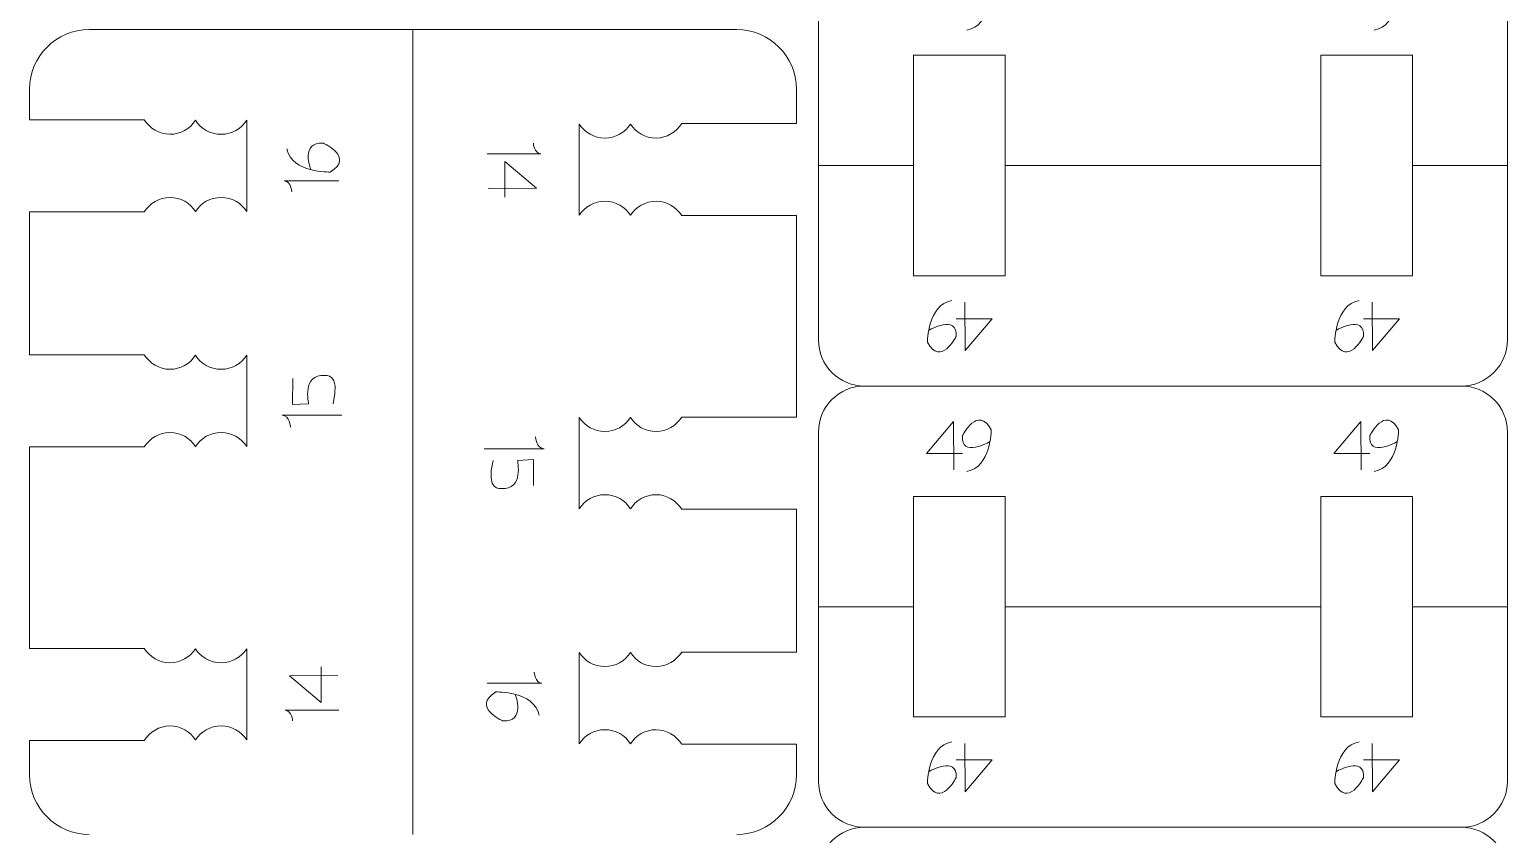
# Model space of a CAD drawing. Header units: centimetres. Extents: x -25 to 25, y -32.5 to 32.5.
# Drawn here: x -17.586 to -12.726, y 3.662 to 6.311 of the extents above; entities that cross this region are included whole.
import ezdxf

# ---------------------------------------------------------------- set-up
doc = ezdxf.new("R2010")
doc.units = ezdxf.units.CM
doc.header["$MEASUREMENT"] = 0
doc.layers.add('Capa 1', color=7, linetype='Continuous')

msp = doc.modelspace()

# ---------------------------------------------------------------- linework, layer by layer
at = {"layer": 'Capa 1', "color": 250, "lineweight": 9}
for points, knots in [([(-14.37837, 5.86429), (-14.37837, 5.86429), (-14.37837, 6.22738), (-14.37837, 6.22738), (-14.37837, 6.22738), (-14.37837, 6.22738), (-14.67971, 6.22738), (-14.67971, 6.22738), (-14.67971, 6.22738), (-14.67971, 6.22738), (-14.67971, 5.86429), (-14.67971, 5.86429), (-14.67971, 5.86429), (-14.67971, 5.86429), (-14.9919, 5.86429), (-14.9919, 5.86429), (-14.9919, 5.86429), (-14.9919, 5.86429), (-14.9919, 6.4392), (-14.9919, 6.4392), (-14.9919, 6.4392), (-14.99185, 6.47934), (-14.97588, 6.51791), (-14.9475, 6.54625), (-14.9475, 6.54625), (-14.91911, 6.57459), (-14.88073, 6.59056), (-14.84058, 6.59051), (-14.84058, 6.59051), (-14.84058, 6.59051), (-12.87748, 6.59051), (-12.87748, 6.59051), (-12.87748, 6.59051), (-12.83733, 6.59046), (-12.79881, 6.57445), (-12.77047, 6.54611), (-12.77047, 6.54611), (-12.74213, 6.51772), (-12.72616, 6.47934), (-12.72621, 6.4392), (-12.72621, 6.4392), (-12.72621, 6.4392), (-12.72621, 5.86429), (-12.72621, 5.86429), (-12.72621, 5.86429), (-12.72621, 5.86429), (-13.0384, 5.86429), (-13.0384, 5.86429), (-13.0384, 5.86429), (-13.0384, 5.86429), (-13.0384, 6.22738), (-13.0384, 6.22738), (-13.0384, 6.22738), (-13.0384, 6.22738), (-13.33968, 6.22738), (-13.33968, 6.22738), (-13.33968, 6.22738), (-13.33968, 6.22738), (-13.33968, 5.86429), (-13.33968, 5.86429), (-13.33968, 5.86429), (-13.33968, 5.86429), (-14.37837, 5.86429), (-14.37837, 5.86429)], [0, 0, 0, 0, 0.0588235, 0.0588235, 0.0588235, 0.0588235, 0.1176471, 0.1176471, 0.1176471, 0.1176471, 0.1764706, 0.1764706, 0.1764706, 0.1764706, 0.2352941, 0.2352941, 0.2352941, 0.2352941, 0.2941176, 0.2941176, 0.2941176, 0.2941176, 0.3529412, 0.3529412, 0.3529412, 0.3529412, 0.4117647, 0.4117647, 0.4117647, 0.4117647, 0.4705882, 0.4705882, 0.4705882, 0.4705882, 0.5294118, 0.5294118, 0.5294118, 0.5294118, 0.5882353, 0.5882353, 0.5882353, 0.5882353, 0.6470588, 0.6470588, 0.6470588, 0.6470588, 0.7058824, 0.7058824, 0.7058824, 0.7058824, 0.7647059, 0.7647059, 0.7647059, 0.7647059, 0.8235294, 0.8235294, 0.8235294, 0.8235294, 0.8823529, 0.8823529, 0.8823529, 0.8823529, 1, 1, 1, 1]), ([(-17.39041, 6.31128), (-17.49821, 6.31128), (-17.58641, 6.22308), (-17.58641, 6.11528), (-17.58641, 6.11528), (-17.58641, 6.11528), (-17.58641, 6.01417), (-17.58641, 6.01417), (-17.58641, 6.01417), (-17.58641, 6.01417), (-17.20912, 6.01417), (-17.20912, 6.01417), (-17.20912, 6.01417), (-17.19134, 5.98647), (-17.16042, 5.96663), (-17.12506, 5.96663), (-17.12506, 5.96663), (-17.0897, 5.96663), (-17.05862, 5.98499), (-17.04084, 6.01269)], [0, 0, 0, 0, 0.1666667, 0.1666667, 0.1666667, 0.1666667, 0.3333333, 0.3333333, 0.3333333, 0.3333333, 0.5, 0.5, 0.5, 0.5, 0.6666667, 0.6666667, 0.6666667, 0.6666667, 1, 1, 1, 1]), ([(-15.26053, 6.31128), (-15.15273, 6.31128), (-15.06453, 6.22308), (-15.06453, 6.11528), (-15.06453, 6.11528), (-15.06453, 6.11528), (-15.06453, 6.00177), (-15.06453, 6.00177), (-15.06453, 6.00177), (-15.06453, 6.00177), (-15.44182, 6.00177), (-15.44182, 6.00177), (-15.44182, 6.00177), (-15.4596, 5.97407), (-15.49068, 5.9542), (-15.52604, 5.9542), (-15.52604, 5.9542), (-15.5614, 5.9542), (-15.59248, 5.97256), (-15.61026, 6.00026)], [0, 0, 0, 0, 0.1666667, 0.1666667, 0.1666667, 0.1666667, 0.3333333, 0.3333333, 0.3333333, 0.3333333, 0.5, 0.5, 0.5, 0.5, 0.6666667, 0.6666667, 0.6666667, 0.6666667, 1, 1, 1, 1]), ([(-17.04084, 6.01269), (-17.02306, 5.98499), (-16.99198, 5.96663), (-16.95662, 5.96663), (-16.95662, 5.96663), (-16.92126, 5.96663), (-16.89018, 5.98499), (-16.8724, 6.01269)], [0, 0, 0, 0, 0.3333333, 0.3333333, 0.3333333, 0.3333333, 1, 1, 1, 1]), ([(-15.61026, 6.00026), (-15.62804, 5.97256), (-15.65912, 5.9542), (-15.69448, 5.9542), (-15.69448, 5.9542), (-15.72984, 5.9542), (-15.76092, 5.97256), (-15.7787, 6.00026)], [0, 0, 0, 0, 0.3333333, 0.3333333, 0.3333333, 0.3333333, 1, 1, 1, 1]), ([(-14.84063, 5.13807), (-14.88078, 5.13812), (-14.9193, 5.15413), (-14.94764, 5.18247), (-14.94764, 5.18247), (-14.97598, 5.21086), (-14.99195, 5.24924), (-14.9919, 5.28938), (-14.9919, 5.28938), (-14.9919, 5.28938), (-14.9919, 5.86429), (-14.9919, 5.86429)], [0, 0, 0, 0, 0.25, 0.25, 0.25, 0.25, 0.5, 0.5, 0.5, 0.5, 1, 1, 1, 1]), ([(-14.67971, 5.86429), (-14.67971, 5.86429), (-14.67971, 5.5012), (-14.67971, 5.5012), (-14.67971, 5.5012), (-14.67971, 5.5012), (-14.37843, 5.5012), (-14.37843, 5.5012), (-14.37843, 5.5012), (-14.37843, 5.5012), (-14.37843, 5.86429), (-14.37843, 5.86429)], [0, 0, 0, 0, 0.25, 0.25, 0.25, 0.25, 0.5, 0.5, 0.5, 0.5, 1, 1, 1, 1]), ([(-13.33974, 5.86429), (-13.33974, 5.86429), (-13.33974, 5.5012), (-13.33974, 5.5012), (-13.33974, 5.5012), (-13.33974, 5.5012), (-13.0384, 5.5012), (-13.0384, 5.5012), (-13.0384, 5.5012), (-13.0384, 5.5012), (-13.0384, 5.86429), (-13.0384, 5.86429)], [0, 0, 0, 0, 0.25, 0.25, 0.25, 0.25, 0.5, 0.5, 0.5, 0.5, 1, 1, 1, 1]), ([(-12.72621, 5.86429), (-12.72621, 5.86429), (-12.72621, 5.28938), (-12.72621, 5.28938), (-12.72621, 5.28938), (-12.72626, 5.24924), (-12.74223, 5.21067), (-12.77061, 5.18233), (-12.77061, 5.18233), (-12.799, 5.15399), (-12.83738, 5.13802), (-12.87753, 5.13807)], [0, 0, 0, 0, 0.25, 0.25, 0.25, 0.25, 0.5, 0.5, 0.5, 0.5, 1, 1, 1, 1]), ([(-17.04084, 5.23913), (-17.05862, 5.21143), (-17.0897, 5.19307), (-17.12506, 5.19307), (-17.12506, 5.19307), (-17.16042, 5.19307), (-17.19134, 5.21291), (-17.20912, 5.24061), (-17.20912, 5.24061), (-17.20912, 5.24061), (-17.58641, 5.24061), (-17.58641, 5.24061), (-17.58641, 5.24061), (-17.58641, 5.24061), (-17.58641, 5.71117), (-17.58641, 5.71117), (-17.58641, 5.71117), (-17.58641, 5.71117), (-17.20912, 5.71117), (-17.20912, 5.71117), (-17.20912, 5.71117), (-17.19134, 5.73887), (-17.16026, 5.75874), (-17.1249, 5.75874), (-17.1249, 5.75874), (-17.08954, 5.75874), (-17.05846, 5.74038), (-17.04068, 5.71268)], [0, 0, 0, 0, 0.125, 0.125, 0.125, 0.125, 0.25, 0.25, 0.25, 0.25, 0.375, 0.375, 0.375, 0.375, 0.5, 0.5, 0.5, 0.5, 0.625, 0.625, 0.625, 0.625, 0.75, 0.75, 0.75, 0.75, 1, 1, 1, 1]), ([(-17.04068, 5.71268), (-17.0229, 5.74038), (-16.99182, 5.75874), (-16.95646, 5.75874), (-16.95646, 5.75874), (-16.9211, 5.75874), (-16.89002, 5.74038), (-16.87224, 5.71268)], [0, 0, 0, 0, 0.3333333, 0.3333333, 0.3333333, 0.3333333, 1, 1, 1, 1]), ([(-15.6101, 5.70025), (-15.62788, 5.72795), (-15.65896, 5.74631), (-15.69432, 5.74631), (-15.69432, 5.74631), (-15.72968, 5.74631), (-15.76076, 5.72795), (-15.77854, 5.70025)], [0, 0, 0, 0, 0.3333333, 0.3333333, 0.3333333, 0.3333333, 1, 1, 1, 1]), ([(-15.6101, 5.70025), (-15.59232, 5.72795), (-15.56124, 5.74631), (-15.52588, 5.74631), (-15.52588, 5.74631), (-15.49052, 5.74631), (-15.4596, 5.72647), (-15.44182, 5.69877), (-15.44182, 5.69877), (-15.44182, 5.69877), (-15.06453, 5.69877), (-15.06453, 5.69877), (-15.06453, 5.69877), (-15.06453, 5.69877), (-15.06453, 5.03584), (-15.06453, 5.03584), (-15.06453, 5.03584), (-15.06453, 5.03584), (-15.44182, 5.03584), (-15.44182, 5.03584), (-15.44182, 5.03584), (-15.4596, 5.00814), (-15.49068, 4.98827), (-15.52604, 4.98827), (-15.52604, 4.98827), (-15.5614, 4.98827), (-15.59248, 5.00663), (-15.61026, 5.03433)], [0, 0, 0, 0, 0.125, 0.125, 0.125, 0.125, 0.25, 0.25, 0.25, 0.25, 0.375, 0.375, 0.375, 0.375, 0.5, 0.5, 0.5, 0.5, 0.625, 0.625, 0.625, 0.625, 0.75, 0.75, 0.75, 0.75, 1, 1, 1, 1]), ([(-17.04084, 5.23913), (-17.02306, 5.21143), (-16.99198, 5.19307), (-16.95662, 5.19307), (-16.95662, 5.19307), (-16.92126, 5.19307), (-16.89018, 5.21143), (-16.8724, 5.23913)], [0, 0, 0, 0, 0.3333333, 0.3333333, 0.3333333, 0.3333333, 1, 1, 1, 1]), ([(-14.37842, 4.41185), (-14.37842, 4.41185), (-14.37842, 4.77494), (-14.37842, 4.77494), (-14.37842, 4.77494), (-14.37842, 4.77494), (-14.67976, 4.77494), (-14.67976, 4.77494), (-14.67976, 4.77494), (-14.67976, 4.77494), (-14.67976, 4.41185), (-14.67976, 4.41185), (-14.67976, 4.41185), (-14.67976, 4.41185), (-14.99195, 4.41185), (-14.99195, 4.41185), (-14.99195, 4.41185), (-14.99195, 4.41185), (-14.99195, 4.98676), (-14.99195, 4.98676), (-14.99195, 4.98676), (-14.9919, 5.0269), (-14.97593, 5.06547), (-14.94755, 5.09381), (-14.94755, 5.09381), (-14.91916, 5.12215), (-14.88078, 5.13812), (-14.84063, 5.13807), (-14.84063, 5.13807), (-14.84063, 5.13807), (-12.87753, 5.13807), (-12.87753, 5.13807), (-12.87753, 5.13807), (-12.83738, 5.13802), (-12.79886, 5.12201), (-12.77052, 5.09367), (-12.77052, 5.09367), (-12.74218, 5.06528), (-12.72621, 5.0269), (-12.72626, 4.98676), (-12.72626, 4.98676), (-12.72626, 4.98676), (-12.72626, 4.41185), (-12.72626, 4.41185), (-12.72626, 4.41185), (-12.72626, 4.41185), (-13.03845, 4.41185), (-13.03845, 4.41185), (-13.03845, 4.41185), (-13.03845, 4.41185), (-13.03845, 4.77494), (-13.03845, 4.77494), (-13.03845, 4.77494), (-13.03845, 4.77494), (-13.33973, 4.77494), (-13.33973, 4.77494), (-13.33973, 4.77494), (-13.33973, 4.77494), (-13.33973, 4.41185), (-13.33973, 4.41185), (-13.33973, 4.41185), (-13.33973, 4.41185), (-14.37842, 4.41185), (-14.37842, 4.41185)], [0, 0, 0, 0, 0.0588235, 0.0588235, 0.0588235, 0.0588235, 0.1176471, 0.1176471, 0.1176471, 0.1176471, 0.1764706, 0.1764706, 0.1764706, 0.1764706, 0.2352941, 0.2352941, 0.2352941, 0.2352941, 0.2941176, 0.2941176, 0.2941176, 0.2941176, 0.3529412, 0.3529412, 0.3529412, 0.3529412, 0.4117647, 0.4117647, 0.4117647, 0.4117647, 0.4705882, 0.4705882, 0.4705882, 0.4705882, 0.5294118, 0.5294118, 0.5294118, 0.5294118, 0.5882353, 0.5882353, 0.5882353, 0.5882353, 0.6470588, 0.6470588, 0.6470588, 0.6470588, 0.7058824, 0.7058824, 0.7058824, 0.7058824, 0.7647059, 0.7647059, 0.7647059, 0.7647059, 0.8235294, 0.8235294, 0.8235294, 0.8235294, 0.8823529, 0.8823529, 0.8823529, 0.8823529, 1, 1, 1, 1]), ([(-15.61026, 5.03433), (-15.62804, 5.00663), (-15.65912, 4.98827), (-15.69448, 4.98827), (-15.69448, 4.98827), (-15.72984, 4.98827), (-15.76092, 5.00663), (-15.7787, 5.03433)], [0, 0, 0, 0, 0.3333333, 0.3333333, 0.3333333, 0.3333333, 1, 1, 1, 1]), ([(-17.04084, 4.2732), (-17.05862, 4.2455), (-17.0897, 4.22714), (-17.12506, 4.22714), (-17.12506, 4.22714), (-17.16042, 4.22714), (-17.19134, 4.24698), (-17.20912, 4.27468), (-17.20912, 4.27468), (-17.20912, 4.27468), (-17.58641, 4.27468), (-17.58641, 4.27468), (-17.58641, 4.27468), (-17.58641, 4.27468), (-17.58641, 4.93761), (-17.58641, 4.93761), (-17.58641, 4.93761), (-17.58641, 4.93761), (-17.20912, 4.93761), (-17.20912, 4.93761), (-17.20912, 4.93761), (-17.19134, 4.96531), (-17.16026, 4.98518), (-17.1249, 4.98518), (-17.1249, 4.98518), (-17.08954, 4.98518), (-17.05846, 4.96682), (-17.04068, 4.93912)], [0, 0, 0, 0, 0.125, 0.125, 0.125, 0.125, 0.25, 0.25, 0.25, 0.25, 0.375, 0.375, 0.375, 0.375, 0.5, 0.5, 0.5, 0.5, 0.625, 0.625, 0.625, 0.625, 0.75, 0.75, 0.75, 0.75, 1, 1, 1, 1]), ([(-17.04068, 4.93912), (-17.0229, 4.96682), (-16.99182, 4.98518), (-16.95646, 4.98518), (-16.95646, 4.98518), (-16.9211, 4.98518), (-16.89002, 4.96682), (-16.87224, 4.93912)], [0, 0, 0, 0, 0.3333333, 0.3333333, 0.3333333, 0.3333333, 1, 1, 1, 1]), ([(-15.6101, 4.73432), (-15.62788, 4.76202), (-15.65896, 4.78038), (-15.69432, 4.78038), (-15.69432, 4.78038), (-15.72968, 4.78038), (-15.76076, 4.76202), (-15.77854, 4.73432)], [0, 0, 0, 0, 0.3333333, 0.3333333, 0.3333333, 0.3333333, 1, 1, 1, 1]), ([(-15.6101, 4.73432), (-15.59232, 4.76202), (-15.56124, 4.78038), (-15.52588, 4.78038), (-15.52588, 4.78038), (-15.49052, 4.78038), (-15.4596, 4.76054), (-15.44182, 4.73284), (-15.44182, 4.73284), (-15.44182, 4.73284), (-15.06453, 4.73284), (-15.06453, 4.73284), (-15.06453, 4.73284), (-15.06453, 4.73284), (-15.06453, 4.26228), (-15.06453, 4.26228), (-15.06453, 4.26228), (-15.06453, 4.26228), (-15.44182, 4.26228), (-15.44182, 4.26228), (-15.44182, 4.26228), (-15.4596, 4.23458), (-15.49068, 4.21471), (-15.52604, 4.21471), (-15.52604, 4.21471), (-15.5614, 4.21471), (-15.59248, 4.23307), (-15.61026, 4.26077)], [0, 0, 0, 0, 0.125, 0.125, 0.125, 0.125, 0.25, 0.25, 0.25, 0.25, 0.375, 0.375, 0.375, 0.375, 0.5, 0.5, 0.5, 0.5, 0.625, 0.625, 0.625, 0.625, 0.75, 0.75, 0.75, 0.75, 1, 1, 1, 1]), ([(-14.84068, 3.68563), (-14.88083, 3.68568), (-14.91935, 3.70169), (-14.94769, 3.73003), (-14.94769, 3.73003), (-14.97603, 3.75842), (-14.992, 3.7968), (-14.99195, 3.83694), (-14.99195, 3.83694), (-14.99195, 3.83694), (-14.99195, 4.41185), (-14.99195, 4.41185)], [0, 0, 0, 0, 0.25, 0.25, 0.25, 0.25, 0.5, 0.5, 0.5, 0.5, 1, 1, 1, 1]), ([(-14.67976, 4.41185), (-14.67976, 4.41185), (-14.67976, 4.04876), (-14.67976, 4.04876), (-14.67976, 4.04876), (-14.67976, 4.04876), (-14.37848, 4.04876), (-14.37848, 4.04876), (-14.37848, 4.04876), (-14.37848, 4.04876), (-14.37848, 4.41185), (-14.37848, 4.41185)], [0, 0, 0, 0, 0.25, 0.25, 0.25, 0.25, 0.5, 0.5, 0.5, 0.5, 1, 1, 1, 1]), ([(-13.33979, 4.41185), (-13.33979, 4.41185), (-13.33979, 4.04876), (-13.33979, 4.04876), (-13.33979, 4.04876), (-13.33979, 4.04876), (-13.03845, 4.04876), (-13.03845, 4.04876), (-13.03845, 4.04876), (-13.03845, 4.04876), (-13.03845, 4.41185), (-13.03845, 4.41185)], [0, 0, 0, 0, 0.25, 0.25, 0.25, 0.25, 0.5, 0.5, 0.5, 0.5, 1, 1, 1, 1]), ([(-12.72626, 4.41185), (-12.72626, 4.41185), (-12.72626, 3.83694), (-12.72626, 3.83694), (-12.72626, 3.83694), (-12.72631, 3.7968), (-12.74228, 3.75823), (-12.77066, 3.72989), (-12.77066, 3.72989), (-12.79905, 3.70155), (-12.83743, 3.68558), (-12.87758, 3.68563)], [0, 0, 0, 0, 0.25, 0.25, 0.25, 0.25, 0.5, 0.5, 0.5, 0.5, 1, 1, 1, 1]), ([(-17.04084, 4.2732), (-17.02306, 4.2455), (-16.99198, 4.22714), (-16.95662, 4.22714), (-16.95662, 4.22714), (-16.92126, 4.22714), (-16.89018, 4.2455), (-16.8724, 4.2732)], [0, 0, 0, 0, 0.3333333, 0.3333333, 0.3333333, 0.3333333, 1, 1, 1, 1]), ([(-15.61026, 4.26077), (-15.62804, 4.23307), (-15.65912, 4.21471), (-15.69448, 4.21471), (-15.69448, 4.21471), (-15.72984, 4.21471), (-15.76092, 4.23307), (-15.7787, 4.26077)], [0, 0, 0, 0, 0.3333333, 0.3333333, 0.3333333, 0.3333333, 1, 1, 1, 1]), ([(-17.39041, 3.66217), (-17.49821, 3.66217), (-17.58641, 3.75037), (-17.58641, 3.85817), (-17.58641, 3.85817), (-17.58641, 3.85817), (-17.58641, 3.97168), (-17.58641, 3.97168), (-17.58641, 3.97168), (-17.58641, 3.97168), (-17.20912, 3.97168), (-17.20912, 3.97168), (-17.20912, 3.97168), (-17.19134, 3.99938), (-17.16026, 4.01925), (-17.1249, 4.01925), (-17.1249, 4.01925), (-17.08954, 4.01925), (-17.05846, 4.00089), (-17.04068, 3.97319)], [0, 0, 0, 0, 0.1666667, 0.1666667, 0.1666667, 0.1666667, 0.3333333, 0.3333333, 0.3333333, 0.3333333, 0.5, 0.5, 0.5, 0.5, 0.6666667, 0.6666667, 0.6666667, 0.6666667, 1, 1, 1, 1]), ([(-17.04068, 3.97319), (-17.0229, 4.00089), (-16.99182, 4.01925), (-16.95646, 4.01925), (-16.95646, 4.01925), (-16.9211, 4.01925), (-16.89002, 4.00089), (-16.87224, 3.97319)], [0, 0, 0, 0, 0.3333333, 0.3333333, 0.3333333, 0.3333333, 1, 1, 1, 1]), ([(-15.6101, 3.96076), (-15.62788, 3.98846), (-15.65896, 4.00682), (-15.69432, 4.00682), (-15.69432, 4.00682), (-15.72968, 4.00682), (-15.76076, 3.98846), (-15.77854, 3.96076)], [0, 0, 0, 0, 0.3333333, 0.3333333, 0.3333333, 0.3333333, 1, 1, 1, 1]), ([(-15.26053, 3.66217), (-15.15273, 3.66217), (-15.06453, 3.75037), (-15.06453, 3.85817), (-15.06453, 3.85817), (-15.06453, 3.85817), (-15.06453, 3.95928), (-15.06453, 3.95928), (-15.06453, 3.95928), (-15.06453, 3.95928), (-15.44182, 3.95928), (-15.44182, 3.95928), (-15.44182, 3.95928), (-15.4596, 3.98698), (-15.49052, 4.00682), (-15.52588, 4.00682), (-15.52588, 4.00682), (-15.56124, 4.00682), (-15.59232, 3.98846), (-15.6101, 3.96076)], [0, 0, 0, 0, 0.1666667, 0.1666667, 0.1666667, 0.1666667, 0.3333333, 0.3333333, 0.3333333, 0.3333333, 0.5, 0.5, 0.5, 0.5, 0.6666667, 0.6666667, 0.6666667, 0.6666667, 1, 1, 1, 1]), ([(-14.37847, 2.95941), (-14.37847, 2.95941), (-14.37847, 3.3225), (-14.37847, 3.3225), (-14.37847, 3.3225), (-14.37847, 3.3225), (-14.67981, 3.3225), (-14.67981, 3.3225), (-14.67981, 3.3225), (-14.67981, 3.3225), (-14.67981, 2.95941), (-14.67981, 2.95941), (-14.67981, 2.95941), (-14.67981, 2.95941), (-14.992, 2.95941), (-14.992, 2.95941), (-14.992, 2.95941), (-14.992, 2.95941), (-14.992, 3.53432), (-14.992, 3.53432), (-14.992, 3.53432), (-14.99195, 3.57446), (-14.97598, 3.61303), (-14.9476, 3.64137), (-14.9476, 3.64137), (-14.91921, 3.66971), (-14.88083, 3.68568), (-14.84068, 3.68563), (-14.84068, 3.68563), (-14.84068, 3.68563), (-12.87758, 3.68563), (-12.87758, 3.68563), (-12.87758, 3.68563), (-12.83743, 3.68558), (-12.79891, 3.66957), (-12.77057, 3.64123), (-12.77057, 3.64123), (-12.74223, 3.61284), (-12.72626, 3.57446), (-12.72631, 3.53432), (-12.72631, 3.53432), (-12.72631, 3.53432), (-12.72631, 2.95941), (-12.72631, 2.95941), (-12.72631, 2.95941), (-12.72631, 2.95941), (-13.0385, 2.95941), (-13.0385, 2.95941), (-13.0385, 2.95941), (-13.0385, 2.95941), (-13.0385, 3.3225), (-13.0385, 3.3225), (-13.0385, 3.3225), (-13.0385, 3.3225), (-13.33978, 3.3225), (-13.33978, 3.3225), (-13.33978, 3.3225), (-13.33978, 3.3225), (-13.33978, 2.95941), (-13.33978, 2.95941), (-13.33978, 2.95941), (-13.33978, 2.95941), (-14.37847, 2.95941), (-14.37847, 2.95941)], [0, 0, 0, 0, 0.0588235, 0.0588235, 0.0588235, 0.0588235, 0.1176471, 0.1176471, 0.1176471, 0.1176471, 0.1764706, 0.1764706, 0.1764706, 0.1764706, 0.2352941, 0.2352941, 0.2352941, 0.2352941, 0.2941176, 0.2941176, 0.2941176, 0.2941176, 0.3529412, 0.3529412, 0.3529412, 0.3529412, 0.4117647, 0.4117647, 0.4117647, 0.4117647, 0.4705882, 0.4705882, 0.4705882, 0.4705882, 0.5294118, 0.5294118, 0.5294118, 0.5294118, 0.5882353, 0.5882353, 0.5882353, 0.5882353, 0.6470588, 0.6470588, 0.6470588, 0.6470588, 0.7058824, 0.7058824, 0.7058824, 0.7058824, 0.7647059, 0.7647059, 0.7647059, 0.7647059, 0.8235294, 0.8235294, 0.8235294, 0.8235294, 0.8823529, 0.8823529, 0.8823529, 0.8823529, 1, 1, 1, 1])]:
    msp.add_open_spline(points, degree=3, knots=knots, dxfattribs=at)
at = {"layer": 'Capa 1', "color": 22, "lineweight": 5}
for points, knots in [([(-14.42799, 6.40743), (-14.42799, 6.40743), (-14.52508, 6.35258), (-14.51812, 6.42747), (-14.51812, 6.42747), (-14.51812, 6.42747), (-14.46759, 6.52876), (-14.42386, 6.44603), (-14.42386, 6.44603), (-14.42386, 6.44603), (-14.42426, 6.32316), (-14.50435, 6.3094)], [0, 0, 0, 0, 0.25, 0.25, 0.25, 0.25, 0.5, 0.5, 0.5, 0.5, 1, 1, 1, 1]), ([(-13.08839, 6.40743), (-13.08839, 6.40743), (-13.18548, 6.35258), (-13.17852, 6.42747), (-13.17852, 6.42747), (-13.17852, 6.42747), (-13.12799, 6.52876), (-13.08426, 6.44603), (-13.08426, 6.44603), (-13.08426, 6.44603), (-13.08466, 6.32316), (-13.16475, 6.3094)], [0, 0, 0, 0, 0.25, 0.25, 0.25, 0.25, 0.5, 0.5, 0.5, 0.5, 1, 1, 1, 1]), ([(-16.66197, 5.85229), (-16.66197, 5.85229), (-16.69693, 5.94183), (-16.62048, 5.93756), (-16.62048, 5.93756), (-16.62048, 5.93756), (-16.51547, 5.88997), (-16.59799, 5.84232), (-16.59799, 5.84232), (-16.59799, 5.84232), (-16.72309, 5.83806), (-16.74013, 5.91904)], [0, 0, 0, 0, 0.25, 0.25, 0.25, 0.25, 0.5, 0.5, 0.5, 0.5, 1, 1, 1, 1]), ([(-16.02351, 5.75958), (-16.02351, 5.75958), (-16.02351, 5.87719), (-16.02351, 5.87719), (-16.02351, 5.87719), (-16.02351, 5.87719), (-15.91942, 5.78873), (-15.91942, 5.78873), (-15.91942, 5.78873), (-15.91942, 5.78873), (-16.07766, 5.78771), (-16.07766, 5.78771)], [0, 0, 0, 0, 0.25, 0.25, 0.25, 0.25, 0.5, 0.5, 0.5, 0.5, 1, 1, 1, 1]), ([(-14.62972, 5.32115), (-14.62972, 5.32115), (-14.53263, 5.376), (-14.53959, 5.30111), (-14.53959, 5.30111), (-14.53959, 5.30111), (-14.59012, 5.19982), (-14.63385, 5.28255), (-14.63385, 5.28255), (-14.63385, 5.28255), (-14.63345, 5.40542), (-14.55336, 5.41918)], [0, 0, 0, 0, 0.25, 0.25, 0.25, 0.25, 0.5, 0.5, 0.5, 0.5, 1, 1, 1, 1]), ([(-14.53914, 5.35971), (-14.53914, 5.35971), (-14.4209, 5.35971), (-14.4209, 5.35971), (-14.4209, 5.35971), (-14.4209, 5.35971), (-14.50984, 5.25506), (-14.50984, 5.25506), (-14.50984, 5.25506), (-14.50984, 5.25506), (-14.51087, 5.41415), (-14.51087, 5.41415)], [0, 0, 0, 0, 0.25, 0.25, 0.25, 0.25, 0.5, 0.5, 0.5, 0.5, 1, 1, 1, 1]), ([(-13.29012, 5.32115), (-13.29012, 5.32115), (-13.19303, 5.376), (-13.19999, 5.30111), (-13.19999, 5.30111), (-13.19999, 5.30111), (-13.25052, 5.19982), (-13.29425, 5.28255), (-13.29425, 5.28255), (-13.29425, 5.28255), (-13.29385, 5.40542), (-13.21376, 5.41918)], [0, 0, 0, 0, 0.25, 0.25, 0.25, 0.25, 0.5, 0.5, 0.5, 0.5, 1, 1, 1, 1]), ([(-13.19954, 5.35971), (-13.19954, 5.35971), (-13.0813, 5.35971), (-13.0813, 5.35971), (-13.0813, 5.35971), (-13.0813, 5.35971), (-13.17024, 5.25506), (-13.17024, 5.25506), (-13.17024, 5.25506), (-13.17024, 5.25506), (-13.17127, 5.41415), (-13.17127, 5.41415)], [0, 0, 0, 0, 0.25, 0.25, 0.25, 0.25, 0.5, 0.5, 0.5, 0.5, 1, 1, 1, 1]), ([(-16.72105, 5.16259), (-16.72105, 5.16259), (-16.72157, 5.07684), (-16.72157, 5.07684), (-16.72157, 5.07684), (-16.72157, 5.07684), (-16.66871, 5.07993), (-16.66871, 5.07993)], [0, 0, 0, 0, 0.3333333, 0.3333333, 0.3333333, 0.3333333, 1, 1, 1, 1]), ([(-16.66871, 5.07993), (-16.66871, 5.07993), (-16.69127, 5.17844), (-16.61512, 5.17265), (-16.61512, 5.17265), (-16.61512, 5.17265), (-16.56291, 5.18307), (-16.58842, 5.07993)], [0, 0, 0, 0, 0.3333333, 0.3333333, 0.3333333, 0.3333333, 1, 1, 1, 1]), ([(-14.42804, 4.95499), (-14.42804, 4.95499), (-14.52513, 4.90014), (-14.51817, 4.97503), (-14.51817, 4.97503), (-14.51817, 4.97503), (-14.46764, 5.07632), (-14.42391, 4.99359), (-14.42391, 4.99359), (-14.42391, 4.99359), (-14.42431, 4.87072), (-14.5044, 4.85696)], [0, 0, 0, 0, 0.25, 0.25, 0.25, 0.25, 0.5, 0.5, 0.5, 0.5, 1, 1, 1, 1]), ([(-13.08844, 4.95499), (-13.08844, 4.95499), (-13.18553, 4.90014), (-13.17857, 4.97503), (-13.17857, 4.97503), (-13.17857, 4.97503), (-13.12804, 5.07632), (-13.08431, 4.99359), (-13.08431, 4.99359), (-13.08431, 4.99359), (-13.08471, 4.87072), (-13.1648, 4.85696)], [0, 0, 0, 0, 0.25, 0.25, 0.25, 0.25, 0.5, 0.5, 0.5, 0.5, 1, 1, 1, 1]), ([(-14.51862, 4.91643), (-14.51862, 4.91643), (-14.63686, 4.91643), (-14.63686, 4.91643), (-14.63686, 4.91643), (-14.63686, 4.91643), (-14.54792, 5.02108), (-14.54792, 5.02108), (-14.54792, 5.02108), (-14.54792, 5.02108), (-14.54689, 4.86199), (-14.54689, 4.86199)], [0, 0, 0, 0, 0.25, 0.25, 0.25, 0.25, 0.5, 0.5, 0.5, 0.5, 1, 1, 1, 1]), ([(-13.17902, 4.91643), (-13.17902, 4.91643), (-13.29726, 4.91643), (-13.29726, 4.91643), (-13.29726, 4.91643), (-13.29726, 4.91643), (-13.20832, 5.02108), (-13.20832, 5.02108), (-13.20832, 5.02108), (-13.20832, 5.02108), (-13.20729, 4.86199), (-13.20729, 4.86199)], [0, 0, 0, 0, 0.25, 0.25, 0.25, 0.25, 0.5, 0.5, 0.5, 0.5, 1, 1, 1, 1]), ([(-15.98197, 4.89347), (-15.98197, 4.89347), (-15.95941, 4.79496), (-16.03556, 4.80075), (-16.03556, 4.80075), (-16.03556, 4.80075), (-16.08777, 4.79033), (-16.06226, 4.89347)], [0, 0, 0, 0, 0.3333333, 0.3333333, 0.3333333, 0.3333333, 1, 1, 1, 1]), ([(-15.92963, 4.81081), (-15.92963, 4.81081), (-15.92911, 4.89656), (-15.92911, 4.89656), (-15.92911, 4.89656), (-15.92911, 4.89656), (-15.98197, 4.89347), (-15.98197, 4.89347)], [0, 0, 0, 0, 0.3333333, 0.3333333, 0.3333333, 0.3333333, 1, 1, 1, 1]), ([(-16.62717, 4.21382), (-16.62717, 4.21382), (-16.62717, 4.09621), (-16.62717, 4.09621), (-16.62717, 4.09621), (-16.62717, 4.09621), (-16.73126, 4.18467), (-16.73126, 4.18467), (-16.73126, 4.18467), (-16.73126, 4.18467), (-16.57302, 4.18569), (-16.57302, 4.18569)], [0, 0, 0, 0, 0.25, 0.25, 0.25, 0.25, 0.5, 0.5, 0.5, 0.5, 1, 1, 1, 1]), ([(-15.98871, 4.12111), (-15.98871, 4.12111), (-15.95375, 4.03157), (-16.0302, 4.03584), (-16.0302, 4.03584), (-16.0302, 4.03584), (-16.13521, 4.08343), (-16.05269, 4.13108), (-16.05269, 4.13108), (-16.05269, 4.13108), (-15.92759, 4.13534), (-15.91055, 4.05436)], [0, 0, 0, 0, 0.25, 0.25, 0.25, 0.25, 0.5, 0.5, 0.5, 0.5, 1, 1, 1, 1]), ([(-14.62977, 3.86871), (-14.62977, 3.86871), (-14.53268, 3.92356), (-14.53964, 3.84867), (-14.53964, 3.84867), (-14.53964, 3.84867), (-14.59017, 3.74738), (-14.6339, 3.83011), (-14.6339, 3.83011), (-14.6339, 3.83011), (-14.6335, 3.95298), (-14.55341, 3.96674)], [0, 0, 0, 0, 0.25, 0.25, 0.25, 0.25, 0.5, 0.5, 0.5, 0.5, 1, 1, 1, 1]), ([(-14.53919, 3.90727), (-14.53919, 3.90727), (-14.42095, 3.90727), (-14.42095, 3.90727), (-14.42095, 3.90727), (-14.42095, 3.90727), (-14.50989, 3.80262), (-14.50989, 3.80262), (-14.50989, 3.80262), (-14.50989, 3.80262), (-14.51092, 3.96171), (-14.51092, 3.96171)], [0, 0, 0, 0, 0.25, 0.25, 0.25, 0.25, 0.5, 0.5, 0.5, 0.5, 1, 1, 1, 1]), ([(-13.29017, 3.86871), (-13.29017, 3.86871), (-13.19308, 3.92356), (-13.20004, 3.84867), (-13.20004, 3.84867), (-13.20004, 3.84867), (-13.25057, 3.74738), (-13.2943, 3.83011), (-13.2943, 3.83011), (-13.2943, 3.83011), (-13.2939, 3.95298), (-13.21381, 3.96674)], [0, 0, 0, 0, 0.25, 0.25, 0.25, 0.25, 0.5, 0.5, 0.5, 0.5, 1, 1, 1, 1]), ([(-13.19959, 3.90727), (-13.19959, 3.90727), (-13.08135, 3.90727), (-13.08135, 3.90727), (-13.08135, 3.90727), (-13.08135, 3.90727), (-13.17029, 3.80262), (-13.17029, 3.80262), (-13.17029, 3.80262), (-13.17029, 3.80262), (-13.17132, 3.96171), (-13.17132, 3.96171)], [0, 0, 0, 0, 0.25, 0.25, 0.25, 0.25, 0.5, 0.5, 0.5, 0.5, 1, 1, 1, 1])]:
    msp.add_open_spline(points, degree=3, knots=knots, dxfattribs=at)
at = {"layer": 'Capa 1', "color": 250, "lineweight": 20}
msp.add_open_spline([(-17.39041, 6.31128), (-17.39041, 6.31128), (-15.26053, 6.31128), (-15.26053, 6.31128)], degree=3, dxfattribs=at)
at = {"layer": 'Capa 1', "color": 250, "lineweight": 9}
for points in [[(-16.32547, 3.66217), (-16.32547, 3.66217), (-16.32547, 6.31128), (-16.32547, 6.31128)], [(-16.87224, 5.71268), (-16.87224, 5.71268), (-16.8724, 6.01269), (-16.8724, 6.01269)], [(-15.7787, 6.00026), (-15.7787, 6.00026), (-15.77854, 5.70025), (-15.77854, 5.70025)], [(-16.87224, 4.93912), (-16.87224, 4.93912), (-16.8724, 5.23913), (-16.8724, 5.23913)], [(-15.7787, 5.03433), (-15.7787, 5.03433), (-15.77854, 4.73432), (-15.77854, 4.73432)], [(-16.87224, 3.97319), (-16.87224, 3.97319), (-16.8724, 4.2732), (-16.8724, 4.2732)], [(-15.7787, 4.26077), (-15.7787, 4.26077), (-15.77854, 3.96076), (-15.77854, 3.96076)]]:
    msp.add_open_spline(points, degree=3, dxfattribs=at)
at = {"layer": 'Capa 1', "color": 22, "lineweight": 5}
for points in [[(-15.92931, 5.93771), (-15.92931, 5.93771), (-15.92793, 5.90368), (-15.90454, 5.9023)], [(-15.90454, 5.9023), (-15.90454, 5.9023), (-16.08097, 5.9023), (-16.08097, 5.9023)], [(-16.72413, 5.77737), (-16.72413, 5.77737), (-16.72555, 5.81222), (-16.7495, 5.81363)], [(-16.7495, 5.81363), (-16.7495, 5.81363), (-16.56883, 5.81363), (-16.56883, 5.81363)], [(-16.72855, 5.00297), (-16.72855, 5.00297), (-16.7301, 5.04085), (-16.75613, 5.04239)], [(-16.75613, 5.04239), (-16.75613, 5.04239), (-16.55972, 5.04239), (-16.55972, 5.04239)], [(-15.92213, 4.97043), (-15.92213, 4.97043), (-15.92058, 4.93255), (-15.89455, 4.93101)], [(-15.89455, 4.93101), (-15.89455, 4.93101), (-16.09096, 4.93101), (-16.09096, 4.93101)], [(-15.92655, 4.19603), (-15.92655, 4.19603), (-15.92513, 4.16118), (-15.90118, 4.15977)], [(-15.90118, 4.15977), (-15.90118, 4.15977), (-16.08185, 4.15977), (-16.08185, 4.15977)], [(-16.72137, 4.03569), (-16.72137, 4.03569), (-16.72275, 4.06972), (-16.74614, 4.0711)], [(-16.74614, 4.0711), (-16.74614, 4.0711), (-16.56971, 4.0711), (-16.56971, 4.0711)]]:
    msp.add_open_spline(points, degree=3, dxfattribs=at)

doc.saveas('drawing.dxf')
